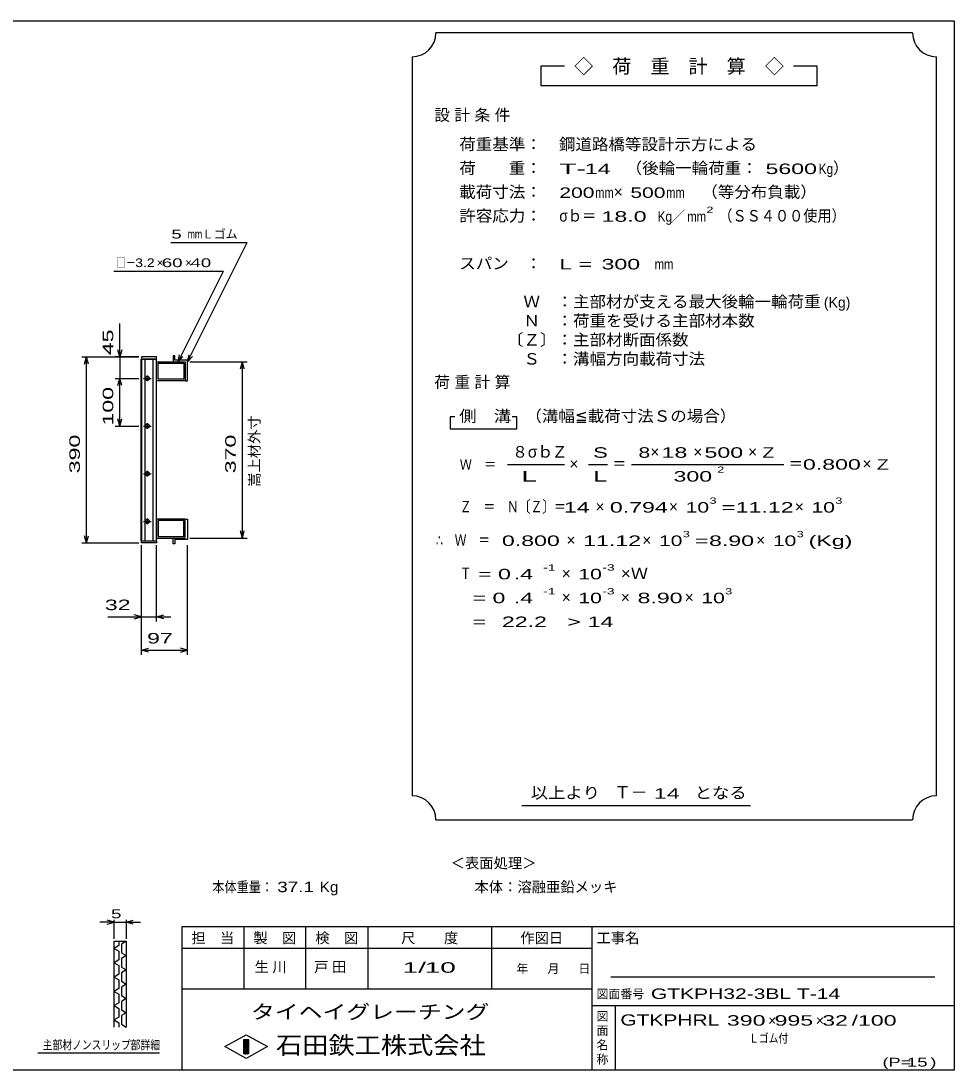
# Model space of a CAD drawing. Units: millimetres, scale not verified. Extents: x -1820 to 1736, y -1282 to 1048.
# Drawn here: x -222 to 1736, y -1152 to 1048 of the extents above; entities that cross this region are included whole.
import ezdxf
from ezdxf.enums import TextEntityAlignment as Align

# ---------------------------------------------------------------- set-up
doc = ezdxf.new("R2010")
doc.units = ezdxf.units.MM
doc.header["$LTSCALE"] = 10
for name, color, linetype, lineweight in [('0_2', 150, 'Continuous', 25), ('16', 3, 'Continuous', 25), ('22', 4, 'Continuous', 25), ('24', 2, 'Continuous', 25), ('32', 4, 'Continuous', 25)]:
    doc.layers.add(name, color=color, linetype=linetype, lineweight=lineweight)
doc.styles.add('ベクトル', font='')
doc.styles.get('ベクトル').set_extended_font_data('ベクトル')

msp = doc.modelspace()

# ---------------------------------------------------------------- linework, layer by layer
at = {"layer": '0_2'}
for p, q in [((-1724, 1048.5), (1736, 1048.5)), ((1736, 1048.5), (1736, -1151.5)), ((1736, -851.5), (116, -851.5)), ((116, -851.5), (116, -1151.5)), ((246, -851.5), (246, -981.5)), ((376, -981.5), (376, -851.5)), ((506, -851.5), (506, -981.5)), ((766, -981.5), (766, -851.5)), ((976, -851.5), (976, -1151.5)), ((976, -896.5), (116, -896.5)), ((1696, -956.5), (1016, -956.5)), ((116, -981.5), (976, -981.5)), ((976, -1016.5), (1736, -1016.5)), ((1026, -1151.5), (1026, -1016.5)), ((206, -1102.5), (251, -1077.5)), ((251, -1077.5), (296, -1102.5)), ((246, -1087.5), (256, -1087.5)), ((246, -1117.5), (246, -1087.5)), ((246, -1087.5), (248, -1087.5)), ((248, -1087.5), (248, -1117.5)), ((250, -1117.5), (250, -1087.5)), ((250, -1087.5), (252, -1087.5)), ((252, -1087.5), (252, -1117.5)), ((254, -1117.5), (254, -1087.5)), ((254, -1087.5), (256, -1087.5)), ((256, -1087.5), (256, -1117.5)), ((256, -1087.5), (256, -1117.5)), ((251, -1127.5), (206, -1102.5)), ((256, -1117.5), (246, -1117.5)), ((248, -1117.5), (250, -1117.5)), ((296, -1102.5), (251, -1127.5)), ((252, -1117.5), (254, -1117.5)), ((1736, -1151.5), (-1724, -1151.5))]:
    msp.add_line(p, q, dxfattribs=at)
at = {"layer": '16'}
for p, q in [((30.3, -41.5), (30.3, 339.5)), ((30.3, 339.5), (31, 339.5)), ((63, 344), (31, 344)), ((31, 344), (31, 339.5)), ((31, 339.5), (63, 339.5)), ((31, 339.5), (31, -41.5)), ((63, 339.5), (31, 339.5)), ((38.5, 339.5), (38.5, -41.5)), ((55.5, -41.5), (55.5, 339.5)), ((63, 339.5), (63, 344)), ((63, -41.5), (63, 339.5)), ((63, 334), (123, 334)), ((63, 294), (63, 334)), ((66.2, 330.8), (119.8, 330.8)), ((66.2, 297.2), (66.2, 330.8)), ((101, 346), (98, 346)), ((98, 346), (98, 334)), ((98, 334), (123, 334)), ((101, 337), (101, 346)), ((128, 337), (101, 337)), ((119.8, 330.8), (119.8, 297.2)), ((123, 334), (123, 294)), ((123, 334), (123, 294)), ((128, 294), (128, 337)), ((35.5, 299), (51.5, 299)), ((45.5, 302), (41.5, 302)), ((41.5, 296), (45.5, 296)), ((43.5, 305), (43.5, 293)), ((123, 294), (63, 294)), ((119.8, 297.2), (66.2, 297.2)), ((123, 294), (128, 294)), ((35.5, 199), (51.5, 199)), ((45.5, 202), (41.5, 202)), ((43.5, 205), (43.5, 193)), ((41.5, 196), (45.5, 196)), ((35.5, 99), (51.5, 99)), ((45.5, 102), (41.5, 102)), ((41.5, 96), (45.5, 96)), ((43.5, 105), (43.5, 93)), ((45.5, 2), (41.5, 2)), ((43.5, 5), (43.5, -7)), ((123, 4), (63, 4)), ((63, 4), (63, -36)), ((119.8, 0.8), (66.2, 0.8)), ((66.2, 0.8), (66.2, -32.8)), ((119.8, -32.8), (119.8, 0.8)), ((123, -36), (123, 4)), ((123, 4), (128, 4)), ((123, -36), (123, 4)), ((128, 4), (128, -39)), ((35.5, -1), (51.5, -1)), ((41.5, -4), (45.5, -4)), ((31, -41.5), (30.3, -41.5)), ((31, -41.5), (63, -41.5)), ((31, -46), (31, -41.5)), ((31, -41.5), (63, -41.5)), ((63, -36), (123, -36)), ((63, -41.5), (63, -46)), ((66.2, -32.8), (119.8, -32.8)), ((98, -48), (98, -36)), ((98, -36), (123, -36)), ((128, -39), (101, -39)), ((101, -39), (101, -48)), ((63, -46), (31, -46)), ((101, -48), (98, -48))]:
    msp.add_line(p, q, dxfattribs=at)
for centre, radius, start, end in [((41.5, 299), 3, 90, 270), ((43.5, 299), 4, 46.6, 133.4), ((43.5, 299), 4, 226.6, 313.4), ((45.5, 299), 3, 270, 90), ((41.5, 199), 3, 90, 270), ((43.5, 199), 4, 46.6, 133.4), ((45.5, 199), 3, 270, 90), ((43.5, 199), 4, 226.6, 313.4), ((41.5, 99), 3, 90, 270), ((43.5, 99), 4, 46.6, 133.4), ((43.5, 99), 4, 226.6, 313.4), ((45.5, 99), 3, 270, 90), ((41.5, -1), 3, 90, 270), ((43.5, -1), 4, 46.6, 133.4), ((45.5, -1), 3, 270, 90), ((43.5, -1), 4, 226.6, 313.4)]:
    msp.add_arc(centre, radius, start, end, dxfattribs=at)
at = {"layer": '22'}
for p, q in [((93, 584), (253, 584)), ((128, 334), (253, 584)), ((-27, 524), (203, 524)), ((108, 334), (203, 524)), ((-14, 344), (-14, 414)), ((-14, 344), (-18, 359)), ((-10, 359), (-14, 344)), ((-94, 344), (26, 344)), ((-88, 329), (-84, 344)), ((-80, 329), (-84, 344)), ((-84, -46), (-84, 344)), ((26, 344), (-24, 344)), ((-14, 344), (-14, 299)), ((108, 334), (111, 348.6)), ((108, 334), (118, 345)), ((128, 334), (131, 348.6)), ((128, 334), (138, 345)), ((133, 334), (253, 334)), ((239, 319), (243, 334)), ((247, 319), (243, 334)), ((243, -36), (243, 334)), ((-24, 299), (26, 299)), ((-18, 284), (-14, 299)), ((-10, 284), (-14, 299)), ((-14, 199), (-14, 299)), ((-24, 199), (26, 199)), ((-14, 199), (-18, 214)), ((-14, 199), (-10, 214)), ((243, -36), (239, -21)), ((243, -36), (247, -21)), ((-84, -46), (-88, -31)), ((-84, -46), (-80, -31)), ((133, -36), (253, -36)), ((-94, -46), (26, -46)), ((31, -211), (31, -51)), ((31, -281), (31, -51)), ((63, -211), (63, -51)), ((128, -281), (128, -51)), ((31, -201), (16, -197)), ((63, -201), (78, -197)), ((-39, -201), (31, -201)), ((16, -205), (31, -201)), ((31, -201), (63, -201)), ((78, -205), (63, -201)), ((63, -201), (93, -201)), ((31, -271), (46, -267)), ((46, -275), (31, -271)), ((31, -271), (128, -271)), ((128, -271), (113, -267)), ((113, -275), (128, -271))]:
    msp.add_line(p, q, dxfattribs=at)
at = {"layer": '24', "color": 4}
for p, q in [((1649, 1023.5), (649, 1023.5)), ((599, 973.5), (599, -576.5)), ((1699, -576.5), (1699, 973.5)), ((919, 953.5), (869, 953.5)), ((869, 953.5), (869, 913.5)), ((1449, 953.5), (1399, 953.5)), ((1449, 913.5), (1449, 953.5)), ((869, 913.5), (1449, 913.5)), ((689, 218.5), (679, 218.5)), ((679, 218.5), (679, 193.5)), ((819, 218.5), (809, 218.5)), ((819, 193.5), (819, 218.5)), ((679, 193.5), (819, 193.5)), ((799, 118.5), (919, 118.5)), ((969, 118.5), (1009, 118.5)), ((1059, 118.5), (1379, 118.5)), ((829, -596.5), (1309, -596.5)), ((649, -626.5), (1649, -626.5))]:
    msp.add_line(p, q, dxfattribs=at)
for centre, start, end in [((599, 1023.5), 270, 0), ((1699, 1023.5), 180, 270), ((599, -626.5), 0, 90), ((1699, -626.5), 90, 180)]:
    msp.add_arc(centre, 50, start, end, dxfattribs=at)
at = {"layer": '32'}
for p, q in [((-26, -841.5), (-56, -841.5)), ((-26, -841.5), (-41, -837.5)), ((-41, -845.5), (-26, -841.5)), ((-26, -876.5), (-26, -836.5)), ((-26, -841.5), (-1, -841.5)), ((-1, -836.5), (-1, -876.5)), ((-1, -841.5), (14, -837.5)), ((14, -845.5), (-1, -841.5)), ((-1, -841.5), (29, -841.5)), ((-26, -881.5), (-1, -881.5)), ((-26, -1061.5), (-26, -881.5)), ((-16, -890.5), (-26, -896.5)), ((-26, -896.5), (-16, -902.5)), ((-16, -881.5), (-16, -890.5)), ((-1, -881.5), (-11, -887.5)), ((-11, -887.5), (-11, -905.5)), ((-1, -881.5), (-1, -1061.5)), ((-16, -920.5), (-26, -926.5)), ((-16, -902.5), (-16, -920.5)), ((-11, -905.5), (-1, -911.5)), ((-1, -911.5), (-11, -917.5)), ((-11, -917.5), (-11, -935.5)), ((-26, -926.5), (-16, -932.5)), ((-16, -932.5), (-16, -950.5)), ((-11, -935.5), (-1, -941.5)), ((-1, -941.5), (-11, -947.5)), ((-16, -950.5), (-26, -956.5)), ((-26, -956.5), (-16, -962.5)), ((-16, -962.5), (-16, -980.5)), ((-11, -947.5), (-11, -965.5)), ((-11, -965.5), (-1, -971.5)), ((-16, -980.5), (-26, -986.5)), ((-26, -986.5), (-16, -992.5)), ((-1, -971.5), (-11, -977.5)), ((-11, -977.5), (-11, -995.5)), ((-16, -1010.5), (-26, -1016.5)), ((-16, -992.5), (-16, -1010.5)), ((-11, -995.5), (-1, -1001.5)), ((-1, -1001.5), (-11, -1007.5)), ((-11, -1007.5), (-11, -1025.5)), ((-26, -1016.5), (-16, -1022.5)), ((-16, -1022.5), (-16, -1040.5)), ((-11, -1025.5), (-1, -1031.5)), ((-1, -1031.5), (-11, -1037.5)), ((-16, -1040.5), (-26, -1046.5)), ((-26, -1046.5), (-16, -1052.5)), ((-16, -1052.5), (-16, -1061.5)), ((-11, -1037.5), (-11, -1055.5)), ((-11, -1055.5), (-1, -1061.5)), ((69, -1116.5), (-186, -1116.5))]:
    msp.add_line(p, q, dxfattribs=at)

# ---------------------------------------------------------------- texts
at = {"layer": '0_2', "style": 'ベクトル'}
for s, height, p in [('担\u3000当', 21.99, (136, -874.5)), ('製\u3000図', 21.99, (266, -874.5)), ('検\u3000図', 21.99, (396, -874.5)), ('尺\u3000\u3000度', 21.99, (576, -874.5)), ('作図日', 21.99, (826, -874.5)), ('工事名', 21.99, (986, -874.5)), ('年', 18.3, (818, -939)), ('月', 18.3, (883, -939)), ('日', 18.3, (948, -939)), ('図面番号', 18.33, (986, -992)), ('図', 18.3, (986, -1039)), ('面', 18.3, (986, -1069)), ('名', 18.3, (986, -1099)), ('称', 18.3, (986, -1129))]:
    msp.add_text(s, height=height, dxfattribs=at).set_placement(p, align=Align.MIDDLE_LEFT)
at = {"layer": '0_2', "color": 222, "style": 'ベクトル'}
for s, height, width, p in [('タイヘイグレーチング', 29.33, 1.25, (261, -1029.5)), ('石田鉄工株式会社', 36.66, 1.1, (313.5, -1099.5))]:
    msp.add_text(s, height=height, dxfattribs=dict(at, width=width)).set_placement(p, align=Align.MIDDLE_LEFT)
at = {"layer": '22', "color": 2, "style": 'ベクトル'}
for s, height, width, p in [(' 5 ', 18.33, 1.6, (83, 601.5)), ('mm', 18.33, 0.75, (128, 601.5)), ('□－', 18.33, 0.8, (-22, 541.5)), ('3.2', 18.33, 1.2, (18, 541.5)), (' 60 ', 18.33, 1.6, (63, 541.5)), (' 40 ', 18.33, 1.6, (123, 541.5)), (' 32 ', 21.99, 1.65, (-59, -176)), (' 97 ', 21.99, 1.65, (29.5, -246)), ('本体重量：', 21.99, 0.85, (180, -767.5)), (' 37.1', 21.99, 1.35, (305, -767.5)), ('Kg', 21.99, 1.1, (405, -767.5)), ('1/', 21.99, 2, (579, -936.5)), (' 10 ', 21.99, 2, (609, -936.5)), ('GTKPH32-3BL T-14', 21.99, 1.5, (1100, -991.5)), ('GTKPHRL', 23.46, 1.4, (1036, -1046.5)), (' 390 ', 21.99, 1.65, (1246, -1047.5)), (' 995 ', 21.99, 1.65, (1346, -1047.5)), (' 32 ', 21.99, 1.65, (1446, -1047.5)), ('/', 22, 1.65, (1521, -1047.5)), (' 100 ', 21.99, 1.65, (1521, -1047.5)), ('Ｌゴム付', 18.33, 0.8, (1306, -1085)), ('(P=', 18.33, 1.55, (1586, -1135)), (' 15 ', 18.33, 1.6, (1626, -1135)), (')', 18.3, 1.6, (1686, -1135))]:
    msp.add_text(s, height=height, dxfattribs=dict(at, width=width)).set_placement(p, align=Align.MIDDLE_LEFT)
for s, height, p in [('Ｌゴム', 18.33, (158, 601.5)), ('×', 18.3, (63, 541.5)), ('×', 18.3, (123, 541.5)), ('＜表面処理＞', 21.99, (680, -717.5)), ('本体：', 21.99, (730, -767.5)), ('溶融亜鉛メッキ', 21.99, (820, -767.5)), ('×', 22, (1346, -1047.5)), ('×', 22, (1446, -1047.5))]:
    msp.add_text(s, height=height, dxfattribs=at).set_placement(p, align=Align.MIDDLE_LEFT)
at = {"layer": '22', "color": 2, "style": 'ベクトル', "width": 1.65}
for s, p in [(' 45 ', (-39, 334)), (' 100 ', (-39, 186.5)), (' 390 ', (-109, 86.5)), (' 370 ', (218, 86.5))]:
    msp.add_text(s, height=21.99, rotation=90, dxfattribs=at).set_placement(p, align=Align.MIDDLE_LEFT)
at = {"layer": '22', "color": 2, "style": 'ベクトル'}
msp.add_text('嵩上材外寸', height=21.99, rotation=90, dxfattribs=at).set_placement((268, 71.5), align=Align.MIDDLE_LEFT)
at = {"layer": '22', "color": 2, "char_height": 21.99, "attachment_point": 4, "style": 'ベクトル'}
for s, insert in [('\\T1.25;生川\u3000', (268.5, -936.5)), ('\\T1.25;戸田\u3000', (393.5, -936.5))]:
    msp.add_mtext(s, dxfattribs=dict(at, insert=insert))
at = {"layer": '24', "style": 'ベクトル'}
for s, height, p in [('◇\u3000荷\u3000重\u3000計\u3000算\u3000◇', 29.33, (939, 953.5)), ('）', 24.2, (1482, 740)), ('×', 24.2, (1022, 690)), ('／', 22, (1141.5, 638.5)), ('(Kg)', 21.99, (1463, 458.5)), ('８', 24.2, (809, 145)), ('σｂ', 24.19, (842, 145)), ('Ｚ', 24.2, (892, 145)), ('×', 24.2, (1099, 145)), ('×', 24.2, (1189, 145)), ('×', 24.2, (1304, 145)), ('×', 24.2, (929, 120)), ('×', 24.2, (1544, 120)), ('×', 24.2, (984, 30)), ('×', 24.2, (1138, 30)), ('×', 24.2, (1402, 30)), ('×', 24.2, (923, -40)), ('×', 24.2, (1082, -40)), ('×', 24.2, (1321, -40)), ('×', 24.2, (913, -110)), ('×', 24.2, (913, -160)), ('×', 24.2, (1037, -160)), ('×', 24.2, (1171, -160)), ('Ｔ－', 25.66, (1023, -569))]:
    msp.add_text(s, height=height, dxfattribs=at).set_placement(p, align=Align.MIDDLE_LEFT)
for s, height, width, p in [('荷重基準：\u3000', 24.19, 1.05, (698, 790)), ('鋼道路橋等設計示方による', 24.19, 1.05, (907, 790)), ('荷\u3000\u3000重：\u3000', 24.19, 1.05, (698, 740)), ('T-', 21.99, 2, (908, 738.5)), (' 14 ', 21.99, 1.65, (948, 738.5)), ('（後輪一輪荷重：', 24.19, 1.05, (1047, 740)), (' 5600', 21.99, 1.65, (1327, 738.5)), ('Kg', 21.99, 0.85, (1452, 738.5)), ('載荷寸法：\u3000', 24.19, 1.05, (698, 690)), ('\u3000（等分布負載）', 24.19, 1.05, (1171, 690)), ('200', 21.99, 1.5, (908, 688.5)), ('mm', 21.99, 0.8, (983, 688.5)), ('500', 21.99, 1.5, (1057, 688.5)), ('mm', 21.99, 0.8, (1132, 688.5)), ('許容応力：\u3000', 24.19, 1.05, (698, 640)), ('σｂ＝', 24.19, 0.9, (908, 640)), (' 18.0', 21.99, 1.65, (983, 638.5)), ('Kg', 21.99, 0.85, (1114, 638.5)), ('mm', 21.99, 0.8, (1176.5, 638.5)), ('2', 13.2, 1.5, (1216.5, 652.5)), ('（ＳＳ４００使用）', 24.19, 0.9, (1241.5, 640)), ('スパン\u3000：\u3000', 24.19, 1.05, (698, 540)), ('L =', 21.99, 1.65, (908, 538.5)), (' 300 ', 21.99, 1.65, (983, 538.5)), ('mm', 21.99, 0.8, (1108, 538.5)), ('\u3000Ｗ\u3000：主部材が支える最大後輪一輪荷重', 24.19, 1.05, (798, 460)), ('\u3000Ｎ\u3000：荷重を受ける主部材本数', 24.19, 1.05, (798, 420)), ('〔Ｚ〕：主部材断面係数', 24.19, 1.05, (798, 380)), ('\u3000Ｓ\u3000：溝幅方向載荷寸法', 24.19, 1.05, (798, 340)), ('側\u3000溝', 24.19, 1.1, (698, 220)), ('\u3000（溝幅≦載荷寸法Ｓの場合）', 24.19, 1.05, (802, 220)), ('S', 22, 1.55, (979, 143.5)), ('8', 22, 1.5, (1074, 143.5)), (' 18 ', 21.99, 1.65, (1109, 143.5)), (' 500 ', 21.99, 1.65, (1199, 143.5)), ('Z', 22, 1.4, (1334, 143.5)), ('Ｗ\u3000＝', 21.99, 0.85, (699, 118.5)), ('＝', 24.2, 0.9, (1019, 120)), ('2', 13.2, 1.5, (1239, 107.5)), ('＝', 24.2, 0.9, (1389, 120)), ('0.800', 21.99, 1.65, (1419, 118.5)), ('Z', 22, 1.4, (1574, 118.5)), ('L', 22, 1.8, (979, 93.5)), (' 300 ', 21.99, 1.65, (1134, 93.5)), ('Ｚ\u3000＝\u3000Ｎ〔Ｚ〕＝', 24.19, 0.75, (699, 30)), ('3', 13.2, 1.5, (1223, 42.5)), ('3', 13.2, 1.5, (1487, 42.5)), (' 14 ', 21.99, 1.65, (904, 28.5)), ('0.794', 21.99, 1.65, (1014, 28.5)), ('10', 21.99, 1.5, (1173, 28.5)), ('=', 22, 1.7, (1248, 28.5)), ('11.12', 21.99, 1.65, (1278, 28.5)), ('10', 21.99, 1.5, (1437, 28.5)), ('3', 13.2, 1.5, (1167, -27.5)), ('3', 13.2, 1.5, (1406, -27.5)), ('∴\u3000Ｗ\u3000＝', 24.19, 0.75, (649, -40)), (' 0.800', 21.99, 1.65, (774, -41.5)), ('11.12', 21.99, 1.65, (958, -41.5)), ('10', 21.99, 1.5, (1117, -41.5)), ('=', 22, 1.7, (1192, -41.5)), ('8.90', 21.99, 1.65, (1222, -41.5)), ('10', 21.99, 1.5, (1356, -41.5)), ('(Kg)', 21.99, 1.65, (1431, -41.5)), ('Ｔ', 24.2, 0.75, (699, -110)), (' = 0', 21.99, 1.65, (724, -111.5)), (' .4 ', 21.99, 1.65, (799, -111.5)), ('-1', 13.2, 1.65, (874, -97.5)), ('10', 21.99, 1.5, (948, -111.5)), ('-3', 13.2, 1.65, (998, -97.5)), ('×Ｗ', 24.19, 1.1, (1037, -110)), ('  = 0', 21.99, 1.65, (699, -161.5)), (' .4 ', 21.99, 1.65, (799, -161.5)), ('-1', 13.2, 1.65, (874, -147.5)), ('10', 21.99, 1.5, (948, -161.5)), ('-3', 13.2, 1.65, (998, -147.5)), ('8.90', 21.99, 1.65, (1072, -161.5)), ('10', 21.99, 1.5, (1206, -161.5)), ('3', 13.2, 1.5, (1256, -147.5)), ('  =', 21.99, 1.65, (699, -211.5)), (' 22.2', 21.99, 1.65, (774, -211.5)), ('>', 22, 1.7, (924, -211.5)), (' 14 ', 21.99, 1.65, (954, -211.5)), ('以上より\u3000', 24.19, 1.1, (848, -570)), (' 14 ', 21.99, 1.65, (1093, -571.5)), ('となる', 24.19, 1.1, (1192, -570))]:
    msp.add_text(s, height=height, dxfattribs=dict(at, width=width)).set_placement(p, align=Align.MIDDLE_LEFT)
at = {"layer": '24', "attachment_point": 4, "style": 'ベクトル'}
for s, insert, char_height in [('\\T1.28;設計条件', (645.5, 850), 24.19), ('\\T1.28;荷重計算', (645.5, 290), 24.19), ('\\T1.5;\\W2;\\~L\\~', (804, 93.5), 21.99)]:
    msp.add_mtext(s, dxfattribs=dict(at, insert=insert, char_height=char_height))
at = {"layer": '32', "color": 2, "style": 'ベクトル'}
for s, width, p in [(' 5 ', 1.6, (-43.5, -824)), ('主部材ノンスリップ部詳細', 0.8, (-176, -1099))]:
    msp.add_text(s, height=18.33, dxfattribs=dict(at, width=width)).set_placement(p, align=Align.MIDDLE_LEFT)

doc.saveas('drawing.dxf')
